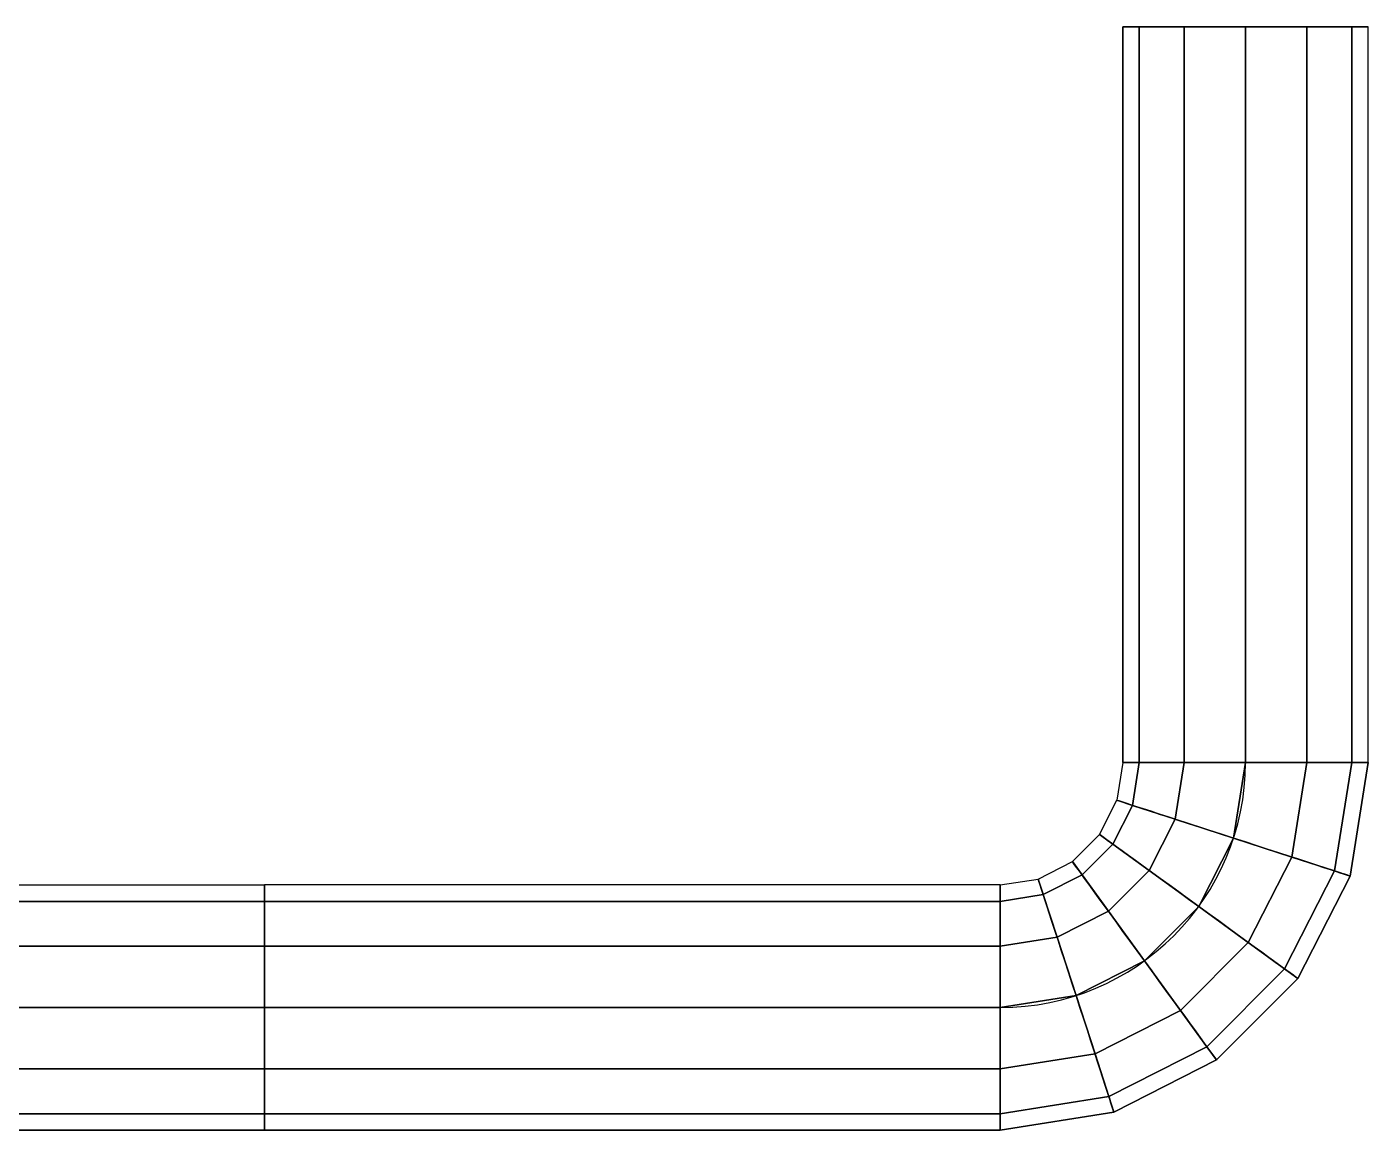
# Model space of a CAD drawing. Extents: x 86597 to 90972, y 12873 to 16823.
# Drawn here: x 90698.2 to 90971.6, y 12873.2 to 13098.2 of the extents above; entities that cross this region are included whole.
import ezdxf

# ---------------------------------------------------------------- set-up
doc = ezdxf.new("R2010")
doc.units = 0
doc.header["$LTSCALE"] = 50
doc.header["$MEASUREMENT"] = 0
doc.layers.add('PIPE', color=32, linetype='CONTINUOUS')

msp = doc.modelspace()

# ---------------------------------------------------------------- linework, layer by layer
at = {"layer": 'PIPE', "color": 252}
for p, q in [((90946.62, 13098.16, 8750), (90946.62, 12948.16, 8750)), ((90946.62, 13098.16, 8900), (90946.62, 12948.16, 8900)), ((90946.62, 13098.16, 9350), (90946.62, 12948.16, 9350)), ((90946.62, 13098.16, 9200), (90946.62, 12948.16, 9200)), ((90946.62, 13098.16, 9050), (90946.62, 12948.16, 9050)), ((90946.62, 13098.16, 9500), (90946.62, 12948.16, 9500)), ((90896.62, 12898.16, 8750), (90746.62, 12898.16, 8750)), ((90896.62, 12898.16, 8900), (90746.62, 12898.16, 8900)), ((90896.62, 12898.16, 9350), (90746.62, 12898.16, 9350)), ((90896.62, 12898.16, 9200), (90746.62, 12898.16, 9200)), ((90896.62, 12898.16, 9050), (90746.62, 12898.16, 9050)), ((90896.62, 12898.16, 9500), (90746.62, 12898.16, 9500))]:
    msp.add_line(p, q, dxfattribs=at)
at = {"layer": 'PIPE', "extrusion": (0, -1, 0)}
for centre in [(90946.62, 8900, -13098.16), (90946.62, 9350, -13098.16), (90946.62, 9200, -13098.16), (90946.62, 9050, -13098.16), (90946.62, 9500, -13098.16)]:
    msp.add_circle(centre, 25, dxfattribs=at)
at = {"layer": 'PIPE', "extrusion": (0, 1, 0)}
for centre in [(-90946.62, 8750, 12948.16), (-90946.62, 8750, 12948.16), (-90946.62, 8900, 12948.16), (-90946.62, 8900, 12948.16), (-90946.62, 9350, 12948.16), (-90946.62, 9350, 12948.16), (-90946.62, 9200, 12948.16), (-90946.62, 9200, 12948.16), (-90946.62, 9050, 12948.16), (-90946.62, 9050, 12948.16), (-90946.62, 9500, 12948.16), (-90946.62, 9500, 12948.16)]:
    msp.add_circle(centre, 25, dxfattribs=at)
at = {"layer": 'PIPE', "extrusion": (0.309017, 0.951057, 0)}
for centre in [(-82496.62, 8750, 40403.03), (-82496.62, 8900, 40403.03), (-82496.62, 9350, 40403.03), (-82496.62, 9200, 40403.03), (-82496.62, 9050, 40403.03), (-82496.62, 9500, 40403.03)]:
    msp.add_circle(centre, 25, dxfattribs=at)
at = {"layer": 'PIPE', "extrusion": (0.587785, 0.809017, 0)}
for centre in [(-65976.18, 8750, 63902.98), (-65976.18, 8900, 63902.98), (-65976.18, 9350, 63902.98), (-65976.18, 9200, 63902.98), (-65976.18, 9050, 63902.98), (-65976.18, 9500, 63902.98)]:
    msp.add_circle(centre, 25, dxfattribs=at)
at = {"layer": 'PIPE', "extrusion": (0.809017, 0.587785, 0)}
for centre in [(-43002.41, 8750, 81147.65), (-43002.41, 8900, 81147.65), (-43002.41, 9350, 81147.65), (-43002.41, 9200, 81147.65), (-43002.41, 9050, 81147.65), (-43002.41, 9500, 81147.65)]:
    msp.add_circle(centre, 25, dxfattribs=at)
at = {"layer": 'PIPE', "extrusion": (1, 0, 0)}
for centre in [(12898.16, 8900, 90746.62), (12898.16, 9350, 90746.62), (12898.16, 9200, 90746.62), (12898.16, 9050, 90746.62), (12898.16, 9500, 90746.62), (12898.16, 8750, 90896.62), (12898.16, 8900, 90896.62), (12898.16, 9350, 90896.62), (12898.16, 9200, 90896.62), (12898.16, 9050, 90896.62), (12898.16, 9500, 90896.62)]:
    msp.add_circle(centre, 25, dxfattribs=at)
at = {"layer": 'PIPE', "extrusion": (0.951057, 0.309017, 0)}
for centre in [(-15824.17, 8750, 90449.03), (-15824.17, 8900, 90449.03), (-15824.17, 9350, 90449.03), (-15824.17, 9200, 90449.03), (-15824.17, 9050, 90449.03), (-15824.17, 9500, 90449.03)]:
    msp.add_circle(centre, 25, dxfattribs=at)
at = {"layer": 'PIPE', "color": 252}
for centre in [(90896.62, 12948.16, 8750), (90896.62, 12948.16, 8900), (90896.62, 12948.16, 9350), (90896.62, 12948.16, 9200), (90896.62, 12948.16, 9050), (90896.62, 12948.16, 9500)]:
    msp.add_arc(centre, 50, 270, 0, dxfattribs=at)

# ---------------------------------------------------------------- meshes
mesh = msp.add_polymesh((2, 12), dxfattribs=dict(at, n_close=True))
for k, corner in enumerate([(90971.62, 13098.16, 8750), (90968.27, 13098.16, 8762.5), (90959.12, 13098.16, 8771.65), (90946.62, 13098.16, 8775), (90934.12, 13098.16, 8771.65), (90924.97, 13098.16, 8762.5), (90921.62, 13098.16, 8750), (90924.97, 13098.16, 8737.5), (90934.12, 13098.16, 8728.35), (90946.62, 13098.16, 8725), (90959.12, 13098.16, 8728.35), (90968.27, 13098.16, 8737.5), (90971.62, 12948.16, 8750), (90968.27, 12948.16, 8762.5), (90959.12, 12948.16, 8771.65), (90946.62, 12948.16, 8775), (90934.12, 12948.16, 8771.65), (90924.97, 12948.16, 8762.5), (90921.62, 12948.16, 8750), (90924.97, 12948.16, 8737.5), (90934.12, 12948.16, 8728.35), (90946.62, 12948.16, 8725), (90959.12, 12948.16, 8728.35), (90968.27, 12948.16, 8737.5)]):
    mesh.set_mesh_vertex(divmod(k, 12), corner)
mesh = msp.add_polymesh((2, 12), dxfattribs=dict(at, n_close=True))
for k, corner in enumerate([(90971.62, 13098.16, 8900), (90968.27, 13098.16, 8912.5), (90959.12, 13098.16, 8921.65), (90946.62, 13098.16, 8925), (90934.12, 13098.16, 8921.65), (90924.97, 13098.16, 8912.5), (90921.62, 13098.16, 8900), (90924.97, 13098.16, 8887.5), (90934.12, 13098.16, 8878.35), (90946.62, 13098.16, 8875), (90959.12, 13098.16, 8878.35), (90968.27, 13098.16, 8887.5), (90971.62, 12948.16, 8900), (90968.27, 12948.16, 8912.5), (90959.12, 12948.16, 8921.65), (90946.62, 12948.16, 8925), (90934.12, 12948.16, 8921.65), (90924.97, 12948.16, 8912.5), (90921.62, 12948.16, 8900), (90924.97, 12948.16, 8887.5), (90934.12, 12948.16, 8878.35), (90946.62, 12948.16, 8875), (90959.12, 12948.16, 8878.35), (90968.27, 12948.16, 8887.5)]):
    mesh.set_mesh_vertex(divmod(k, 12), corner)
mesh = msp.add_polymesh((2, 12), dxfattribs=dict(at, n_close=True))
for k, corner in enumerate([(90971.62, 13098.16, 9350), (90968.27, 13098.16, 9362.5), (90959.12, 13098.16, 9371.65), (90946.62, 13098.16, 9375), (90934.12, 13098.16, 9371.65), (90924.97, 13098.16, 9362.5), (90921.62, 13098.16, 9350), (90924.97, 13098.16, 9337.5), (90934.12, 13098.16, 9328.35), (90946.62, 13098.16, 9325), (90959.12, 13098.16, 9328.35), (90968.27, 13098.16, 9337.5), (90971.62, 12948.16, 9350), (90968.27, 12948.16, 9362.5), (90959.12, 12948.16, 9371.65), (90946.62, 12948.16, 9375), (90934.12, 12948.16, 9371.65), (90924.97, 12948.16, 9362.5), (90921.62, 12948.16, 9350), (90924.97, 12948.16, 9337.5), (90934.12, 12948.16, 9328.35), (90946.62, 12948.16, 9325), (90959.12, 12948.16, 9328.35), (90968.27, 12948.16, 9337.5)]):
    mesh.set_mesh_vertex(divmod(k, 12), corner)
mesh = msp.add_polymesh((2, 12), dxfattribs=dict(at, n_close=True))
for k, corner in enumerate([(90971.62, 13098.16, 9200), (90968.27, 13098.16, 9212.5), (90959.12, 13098.16, 9221.65), (90946.62, 13098.16, 9225), (90934.12, 13098.16, 9221.65), (90924.97, 13098.16, 9212.5), (90921.62, 13098.16, 9200), (90924.97, 13098.16, 9187.5), (90934.12, 13098.16, 9178.35), (90946.62, 13098.16, 9175), (90959.12, 13098.16, 9178.35), (90968.27, 13098.16, 9187.5), (90971.62, 12948.16, 9200), (90968.27, 12948.16, 9212.5), (90959.12, 12948.16, 9221.65), (90946.62, 12948.16, 9225), (90934.12, 12948.16, 9221.65), (90924.97, 12948.16, 9212.5), (90921.62, 12948.16, 9200), (90924.97, 12948.16, 9187.5), (90934.12, 12948.16, 9178.35), (90946.62, 12948.16, 9175), (90959.12, 12948.16, 9178.35), (90968.27, 12948.16, 9187.5)]):
    mesh.set_mesh_vertex(divmod(k, 12), corner)
mesh = msp.add_polymesh((2, 12), dxfattribs=dict(at, n_close=True))
for k, corner in enumerate([(90971.62, 13098.16, 9050), (90968.27, 13098.16, 9062.5), (90959.12, 13098.16, 9071.65), (90946.62, 13098.16, 9075), (90934.12, 13098.16, 9071.65), (90924.97, 13098.16, 9062.5), (90921.62, 13098.16, 9050), (90924.97, 13098.16, 9037.5), (90934.12, 13098.16, 9028.35), (90946.62, 13098.16, 9025), (90959.12, 13098.16, 9028.35), (90968.27, 13098.16, 9037.5), (90971.62, 12948.16, 9050), (90968.27, 12948.16, 9062.5), (90959.12, 12948.16, 9071.65), (90946.62, 12948.16, 9075), (90934.12, 12948.16, 9071.65), (90924.97, 12948.16, 9062.5), (90921.62, 12948.16, 9050), (90924.97, 12948.16, 9037.5), (90934.12, 12948.16, 9028.35), (90946.62, 12948.16, 9025), (90959.12, 12948.16, 9028.35), (90968.27, 12948.16, 9037.5)]):
    mesh.set_mesh_vertex(divmod(k, 12), corner)
mesh = msp.add_polymesh((2, 12), dxfattribs=dict(at, n_close=True))
for k, corner in enumerate([(90971.62, 13098.16, 9500), (90968.27, 13098.16, 9512.5), (90959.12, 13098.16, 9521.65), (90946.62, 13098.16, 9525), (90934.12, 13098.16, 9521.65), (90924.97, 13098.16, 9512.5), (90921.62, 13098.16, 9500), (90924.97, 13098.16, 9487.5), (90934.12, 13098.16, 9478.35), (90946.62, 13098.16, 9475), (90959.12, 13098.16, 9478.35), (90968.27, 13098.16, 9487.5), (90971.62, 12948.16, 9500), (90968.27, 12948.16, 9512.5), (90959.12, 12948.16, 9521.65), (90946.62, 12948.16, 9525), (90934.12, 12948.16, 9521.65), (90924.97, 12948.16, 9512.5), (90921.62, 12948.16, 9500), (90924.97, 12948.16, 9487.5), (90934.12, 12948.16, 9478.35), (90946.62, 12948.16, 9475), (90959.12, 12948.16, 9478.35), (90968.27, 12948.16, 9487.5)]):
    mesh.set_mesh_vertex(divmod(k, 12), corner)
mesh = msp.add_polymesh((2, 12), dxfattribs=dict(at, n_close=True))
for k, corner in enumerate([(90920.4, 12940.44, 8750), (90923.59, 12939.4, 8762.5), (90932.29, 12936.57, 8771.65), (90944.18, 12932.71, 8775), (90956.06, 12928.85, 8771.65), (90964.77, 12926.02, 8762.5), (90967.95, 12924.98, 8750), (90964.77, 12926.02, 8737.5), (90956.06, 12928.85, 8728.35), (90944.18, 12932.71, 8725), (90932.29, 12936.57, 8728.35), (90923.59, 12939.4, 8737.5), (90921.62, 12948.16, 8750), (90924.97, 12948.16, 8762.5), (90934.12, 12948.16, 8771.65), (90946.62, 12948.16, 8775), (90959.12, 12948.16, 8771.65), (90968.27, 12948.16, 8762.5), (90971.62, 12948.16, 8750), (90968.27, 12948.16, 8737.5), (90959.12, 12948.16, 8728.35), (90946.62, 12948.16, 8725), (90934.12, 12948.16, 8728.35), (90924.97, 12948.16, 8737.5)]):
    mesh.set_mesh_vertex(divmod(k, 12), corner)
mesh = msp.add_polymesh((2, 12), dxfattribs=dict(at, n_close=True))
for k, corner in enumerate([(90920.4, 12940.44, 8900), (90923.59, 12939.4, 8912.5), (90932.29, 12936.57, 8921.65), (90944.18, 12932.71, 8925), (90956.06, 12928.85, 8921.65), (90964.77, 12926.02, 8912.5), (90967.95, 12924.98, 8900), (90964.77, 12926.02, 8887.5), (90956.06, 12928.85, 8878.35), (90944.18, 12932.71, 8875), (90932.29, 12936.57, 8878.35), (90923.59, 12939.4, 8887.5), (90921.62, 12948.16, 8900), (90924.97, 12948.16, 8912.5), (90934.12, 12948.16, 8921.65), (90946.62, 12948.16, 8925), (90959.12, 12948.16, 8921.65), (90968.27, 12948.16, 8912.5), (90971.62, 12948.16, 8900), (90968.27, 12948.16, 8887.5), (90959.12, 12948.16, 8878.35), (90946.62, 12948.16, 8875), (90934.12, 12948.16, 8878.35), (90924.97, 12948.16, 8887.5)]):
    mesh.set_mesh_vertex(divmod(k, 12), corner)
mesh = msp.add_polymesh((2, 12), dxfattribs=dict(at, n_close=True))
for k, corner in enumerate([(90920.4, 12940.44, 9350), (90923.59, 12939.4, 9362.5), (90932.29, 12936.57, 9371.65), (90944.18, 12932.71, 9375), (90956.06, 12928.85, 9371.65), (90964.77, 12926.02, 9362.5), (90967.95, 12924.98, 9350), (90964.77, 12926.02, 9337.5), (90956.06, 12928.85, 9328.35), (90944.18, 12932.71, 9325), (90932.29, 12936.57, 9328.35), (90923.59, 12939.4, 9337.5), (90921.62, 12948.16, 9350), (90924.97, 12948.16, 9362.5), (90934.12, 12948.16, 9371.65), (90946.62, 12948.16, 9375), (90959.12, 12948.16, 9371.65), (90968.27, 12948.16, 9362.5), (90971.62, 12948.16, 9350), (90968.27, 12948.16, 9337.5), (90959.12, 12948.16, 9328.35), (90946.62, 12948.16, 9325), (90934.12, 12948.16, 9328.35), (90924.97, 12948.16, 9337.5)]):
    mesh.set_mesh_vertex(divmod(k, 12), corner)
mesh = msp.add_polymesh((2, 12), dxfattribs=dict(at, n_close=True))
for k, corner in enumerate([(90920.4, 12940.44, 9200), (90923.59, 12939.4, 9212.5), (90932.29, 12936.57, 9221.65), (90944.18, 12932.71, 9225), (90956.06, 12928.85, 9221.65), (90964.77, 12926.02, 9212.5), (90967.95, 12924.98, 9200), (90964.77, 12926.02, 9187.5), (90956.06, 12928.85, 9178.35), (90944.18, 12932.71, 9175), (90932.29, 12936.57, 9178.35), (90923.59, 12939.4, 9187.5), (90921.62, 12948.16, 9200), (90924.97, 12948.16, 9212.5), (90934.12, 12948.16, 9221.65), (90946.62, 12948.16, 9225), (90959.12, 12948.16, 9221.65), (90968.27, 12948.16, 9212.5), (90971.62, 12948.16, 9200), (90968.27, 12948.16, 9187.5), (90959.12, 12948.16, 9178.35), (90946.62, 12948.16, 9175), (90934.12, 12948.16, 9178.35), (90924.97, 12948.16, 9187.5)]):
    mesh.set_mesh_vertex(divmod(k, 12), corner)
mesh = msp.add_polymesh((2, 12), dxfattribs=dict(at, n_close=True))
for k, corner in enumerate([(90920.4, 12940.44, 9050), (90923.59, 12939.4, 9062.5), (90932.29, 12936.57, 9071.65), (90944.18, 12932.71, 9075), (90956.06, 12928.85, 9071.65), (90964.77, 12926.02, 9062.5), (90967.95, 12924.98, 9050), (90964.77, 12926.02, 9037.5), (90956.06, 12928.85, 9028.35), (90944.18, 12932.71, 9025), (90932.29, 12936.57, 9028.35), (90923.59, 12939.4, 9037.5), (90921.62, 12948.16, 9050), (90924.97, 12948.16, 9062.5), (90934.12, 12948.16, 9071.65), (90946.62, 12948.16, 9075), (90959.12, 12948.16, 9071.65), (90968.27, 12948.16, 9062.5), (90971.62, 12948.16, 9050), (90968.27, 12948.16, 9037.5), (90959.12, 12948.16, 9028.35), (90946.62, 12948.16, 9025), (90934.12, 12948.16, 9028.35), (90924.97, 12948.16, 9037.5)]):
    mesh.set_mesh_vertex(divmod(k, 12), corner)
mesh = msp.add_polymesh((2, 12), dxfattribs=dict(at, n_close=True))
for k, corner in enumerate([(90920.4, 12940.44, 9500), (90923.59, 12939.4, 9512.5), (90932.29, 12936.57, 9521.65), (90944.18, 12932.71, 9525), (90956.06, 12928.85, 9521.65), (90964.77, 12926.02, 9512.5), (90967.95, 12924.98, 9500), (90964.77, 12926.02, 9487.5), (90956.06, 12928.85, 9478.35), (90944.18, 12932.71, 9475), (90932.29, 12936.57, 9478.35), (90923.59, 12939.4, 9487.5), (90921.62, 12948.16, 9500), (90924.97, 12948.16, 9512.5), (90934.12, 12948.16, 9521.65), (90946.62, 12948.16, 9525), (90959.12, 12948.16, 9521.65), (90968.27, 12948.16, 9512.5), (90971.62, 12948.16, 9500), (90968.27, 12948.16, 9487.5), (90959.12, 12948.16, 9478.35), (90946.62, 12948.16, 9475), (90934.12, 12948.16, 9478.35), (90924.97, 12948.16, 9487.5)]):
    mesh.set_mesh_vertex(divmod(k, 12), corner)
mesh = msp.add_polymesh((2, 12), dxfattribs=dict(at, n_close=True))
for k, corner in enumerate([(90920.4, 12940.44, 8750), (90923.59, 12939.4, 8762.5), (90932.29, 12936.57, 8771.65), (90944.18, 12932.71, 8775), (90956.06, 12928.85, 8771.65), (90964.77, 12926.02, 8762.5), (90967.95, 12924.98, 8750), (90964.77, 12926.02, 8737.5), (90956.06, 12928.85, 8728.35), (90944.18, 12932.71, 8725), (90932.29, 12936.57, 8728.35), (90923.59, 12939.4, 8737.5), (90916.85, 12933.47, 8750), (90919.56, 12931.5, 8762.5), (90926.96, 12926.12, 8771.65), (90937.07, 12918.77, 8775), (90947.19, 12911.42, 8771.65), (90954.59, 12906.05, 8762.5), (90957.3, 12904.08, 8750), (90954.59, 12906.05, 8737.5), (90947.19, 12911.42, 8728.35), (90937.07, 12918.77, 8725), (90926.96, 12926.12, 8728.35), (90919.56, 12931.5, 8737.5)]):
    mesh.set_mesh_vertex(divmod(k, 12), corner)
mesh = msp.add_polymesh((2, 12), dxfattribs=dict(at, n_close=True))
for k, corner in enumerate([(90920.4, 12940.44, 8900), (90923.59, 12939.4, 8912.5), (90932.29, 12936.57, 8921.65), (90944.18, 12932.71, 8925), (90956.06, 12928.85, 8921.65), (90964.77, 12926.02, 8912.5), (90967.95, 12924.98, 8900), (90964.77, 12926.02, 8887.5), (90956.06, 12928.85, 8878.35), (90944.18, 12932.71, 8875), (90932.29, 12936.57, 8878.35), (90923.59, 12939.4, 8887.5), (90916.85, 12933.47, 8900), (90919.56, 12931.5, 8912.5), (90926.96, 12926.12, 8921.65), (90937.07, 12918.77, 8925), (90947.19, 12911.42, 8921.65), (90954.59, 12906.05, 8912.5), (90957.3, 12904.08, 8900), (90954.59, 12906.05, 8887.5), (90947.19, 12911.42, 8878.35), (90937.07, 12918.77, 8875), (90926.96, 12926.12, 8878.35), (90919.56, 12931.5, 8887.5)]):
    mesh.set_mesh_vertex(divmod(k, 12), corner)
mesh = msp.add_polymesh((2, 12), dxfattribs=dict(at, n_close=True))
for k, corner in enumerate([(90920.4, 12940.44, 9350), (90923.59, 12939.4, 9362.5), (90932.29, 12936.57, 9371.65), (90944.18, 12932.71, 9375), (90956.06, 12928.85, 9371.65), (90964.77, 12926.02, 9362.5), (90967.95, 12924.98, 9350), (90964.77, 12926.02, 9337.5), (90956.06, 12928.85, 9328.35), (90944.18, 12932.71, 9325), (90932.29, 12936.57, 9328.35), (90923.59, 12939.4, 9337.5), (90916.85, 12933.47, 9350), (90919.56, 12931.5, 9362.5), (90926.96, 12926.12, 9371.65), (90937.07, 12918.77, 9375), (90947.19, 12911.42, 9371.65), (90954.59, 12906.05, 9362.5), (90957.3, 12904.08, 9350), (90954.59, 12906.05, 9337.5), (90947.19, 12911.42, 9328.35), (90937.07, 12918.77, 9325), (90926.96, 12926.12, 9328.35), (90919.56, 12931.5, 9337.5)]):
    mesh.set_mesh_vertex(divmod(k, 12), corner)
mesh = msp.add_polymesh((2, 12), dxfattribs=dict(at, n_close=True))
for k, corner in enumerate([(90920.4, 12940.44, 9200), (90923.59, 12939.4, 9212.5), (90932.29, 12936.57, 9221.65), (90944.18, 12932.71, 9225), (90956.06, 12928.85, 9221.65), (90964.77, 12926.02, 9212.5), (90967.95, 12924.98, 9200), (90964.77, 12926.02, 9187.5), (90956.06, 12928.85, 9178.35), (90944.18, 12932.71, 9175), (90932.29, 12936.57, 9178.35), (90923.59, 12939.4, 9187.5), (90916.85, 12933.47, 9200), (90919.56, 12931.5, 9212.5), (90926.96, 12926.12, 9221.65), (90937.07, 12918.77, 9225), (90947.19, 12911.42, 9221.65), (90954.59, 12906.05, 9212.5), (90957.3, 12904.08, 9200), (90954.59, 12906.05, 9187.5), (90947.19, 12911.42, 9178.35), (90937.07, 12918.77, 9175), (90926.96, 12926.12, 9178.35), (90919.56, 12931.5, 9187.5)]):
    mesh.set_mesh_vertex(divmod(k, 12), corner)
mesh = msp.add_polymesh((2, 12), dxfattribs=dict(at, n_close=True))
for k, corner in enumerate([(90920.4, 12940.44, 9050), (90923.59, 12939.4, 9062.5), (90932.29, 12936.57, 9071.65), (90944.18, 12932.71, 9075), (90956.06, 12928.85, 9071.65), (90964.77, 12926.02, 9062.5), (90967.95, 12924.98, 9050), (90964.77, 12926.02, 9037.5), (90956.06, 12928.85, 9028.35), (90944.18, 12932.71, 9025), (90932.29, 12936.57, 9028.35), (90923.59, 12939.4, 9037.5), (90916.85, 12933.47, 9050), (90919.56, 12931.5, 9062.5), (90926.96, 12926.12, 9071.65), (90937.07, 12918.77, 9075), (90947.19, 12911.42, 9071.65), (90954.59, 12906.05, 9062.5), (90957.3, 12904.08, 9050), (90954.59, 12906.05, 9037.5), (90947.19, 12911.42, 9028.35), (90937.07, 12918.77, 9025), (90926.96, 12926.12, 9028.35), (90919.56, 12931.5, 9037.5)]):
    mesh.set_mesh_vertex(divmod(k, 12), corner)
mesh = msp.add_polymesh((2, 12), dxfattribs=dict(at, n_close=True))
for k, corner in enumerate([(90920.4, 12940.44, 9500), (90923.59, 12939.4, 9512.5), (90932.29, 12936.57, 9521.65), (90944.18, 12932.71, 9525), (90956.06, 12928.85, 9521.65), (90964.77, 12926.02, 9512.5), (90967.95, 12924.98, 9500), (90964.77, 12926.02, 9487.5), (90956.06, 12928.85, 9478.35), (90944.18, 12932.71, 9475), (90932.29, 12936.57, 9478.35), (90923.59, 12939.4, 9487.5), (90916.85, 12933.47, 9500), (90919.56, 12931.5, 9512.5), (90926.96, 12926.12, 9521.65), (90937.07, 12918.77, 9525), (90947.19, 12911.42, 9521.65), (90954.59, 12906.05, 9512.5), (90957.3, 12904.08, 9500), (90954.59, 12906.05, 9487.5), (90947.19, 12911.42, 9478.35), (90937.07, 12918.77, 9475), (90926.96, 12926.12, 9478.35), (90919.56, 12931.5, 9487.5)]):
    mesh.set_mesh_vertex(divmod(k, 12), corner)
mesh = msp.add_polymesh((2, 12), dxfattribs=dict(at, n_close=True))
for k, corner in enumerate([(90916.85, 12933.47, 8750), (90919.56, 12931.5, 8762.5), (90926.96, 12926.12, 8771.65), (90937.07, 12918.77, 8775), (90947.19, 12911.42, 8771.65), (90954.59, 12906.05, 8762.5), (90957.3, 12904.08, 8750), (90954.59, 12906.05, 8737.5), (90947.19, 12911.42, 8728.35), (90937.07, 12918.77, 8725), (90926.96, 12926.12, 8728.35), (90919.56, 12931.5, 8737.5), (90911.32, 12927.94, 8750), (90913.29, 12925.23, 8762.5), (90918.67, 12917.82, 8771.65), (90926.01, 12907.71, 8775), (90933.36, 12897.6, 8771.65), (90938.74, 12890.19, 8762.5), (90940.71, 12887.48, 8750), (90938.74, 12890.19, 8737.5), (90933.36, 12897.6, 8728.35), (90926.01, 12907.71, 8725), (90918.67, 12917.82, 8728.35), (90913.29, 12925.23, 8737.5)]):
    mesh.set_mesh_vertex(divmod(k, 12), corner)
mesh = msp.add_polymesh((2, 12), dxfattribs=dict(at, n_close=True))
for k, corner in enumerate([(90916.85, 12933.47, 8900), (90919.56, 12931.5, 8912.5), (90926.96, 12926.12, 8921.65), (90937.07, 12918.77, 8925), (90947.19, 12911.42, 8921.65), (90954.59, 12906.05, 8912.5), (90957.3, 12904.08, 8900), (90954.59, 12906.05, 8887.5), (90947.19, 12911.42, 8878.35), (90937.07, 12918.77, 8875), (90926.96, 12926.12, 8878.35), (90919.56, 12931.5, 8887.5), (90911.32, 12927.94, 8900), (90913.29, 12925.23, 8912.5), (90918.67, 12917.82, 8921.65), (90926.01, 12907.71, 8925), (90933.36, 12897.6, 8921.65), (90938.74, 12890.19, 8912.5), (90940.71, 12887.48, 8900), (90938.74, 12890.19, 8887.5), (90933.36, 12897.6, 8878.35), (90926.01, 12907.71, 8875), (90918.67, 12917.82, 8878.35), (90913.29, 12925.23, 8887.5)]):
    mesh.set_mesh_vertex(divmod(k, 12), corner)
mesh = msp.add_polymesh((2, 12), dxfattribs=dict(at, n_close=True))
for k, corner in enumerate([(90916.85, 12933.47, 9350), (90919.56, 12931.5, 9362.5), (90926.96, 12926.12, 9371.65), (90937.07, 12918.77, 9375), (90947.19, 12911.42, 9371.65), (90954.59, 12906.05, 9362.5), (90957.3, 12904.08, 9350), (90954.59, 12906.05, 9337.5), (90947.19, 12911.42, 9328.35), (90937.07, 12918.77, 9325), (90926.96, 12926.12, 9328.35), (90919.56, 12931.5, 9337.5), (90911.32, 12927.94, 9350), (90913.29, 12925.23, 9362.5), (90918.67, 12917.82, 9371.65), (90926.01, 12907.71, 9375), (90933.36, 12897.6, 9371.65), (90938.74, 12890.19, 9362.5), (90940.71, 12887.48, 9350), (90938.74, 12890.19, 9337.5), (90933.36, 12897.6, 9328.35), (90926.01, 12907.71, 9325), (90918.67, 12917.82, 9328.35), (90913.29, 12925.23, 9337.5)]):
    mesh.set_mesh_vertex(divmod(k, 12), corner)
mesh = msp.add_polymesh((2, 12), dxfattribs=dict(at, n_close=True))
for k, corner in enumerate([(90916.85, 12933.47, 9200), (90919.56, 12931.5, 9212.5), (90926.96, 12926.12, 9221.65), (90937.07, 12918.77, 9225), (90947.19, 12911.42, 9221.65), (90954.59, 12906.05, 9212.5), (90957.3, 12904.08, 9200), (90954.59, 12906.05, 9187.5), (90947.19, 12911.42, 9178.35), (90937.07, 12918.77, 9175), (90926.96, 12926.12, 9178.35), (90919.56, 12931.5, 9187.5), (90911.32, 12927.94, 9200), (90913.29, 12925.23, 9212.5), (90918.67, 12917.82, 9221.65), (90926.01, 12907.71, 9225), (90933.36, 12897.6, 9221.65), (90938.74, 12890.19, 9212.5), (90940.71, 12887.48, 9200), (90938.74, 12890.19, 9187.5), (90933.36, 12897.6, 9178.35), (90926.01, 12907.71, 9175), (90918.67, 12917.82, 9178.35), (90913.29, 12925.23, 9187.5)]):
    mesh.set_mesh_vertex(divmod(k, 12), corner)
mesh = msp.add_polymesh((2, 12), dxfattribs=dict(at, n_close=True))
for k, corner in enumerate([(90916.85, 12933.47, 9050), (90919.56, 12931.5, 9062.5), (90926.96, 12926.12, 9071.65), (90937.07, 12918.77, 9075), (90947.19, 12911.42, 9071.65), (90954.59, 12906.05, 9062.5), (90957.3, 12904.08, 9050), (90954.59, 12906.05, 9037.5), (90947.19, 12911.42, 9028.35), (90937.07, 12918.77, 9025), (90926.96, 12926.12, 9028.35), (90919.56, 12931.5, 9037.5), (90911.32, 12927.94, 9050), (90913.29, 12925.23, 9062.5), (90918.67, 12917.82, 9071.65), (90926.01, 12907.71, 9075), (90933.36, 12897.6, 9071.65), (90938.74, 12890.19, 9062.5), (90940.71, 12887.48, 9050), (90938.74, 12890.19, 9037.5), (90933.36, 12897.6, 9028.35), (90926.01, 12907.71, 9025), (90918.67, 12917.82, 9028.35), (90913.29, 12925.23, 9037.5)]):
    mesh.set_mesh_vertex(divmod(k, 12), corner)
mesh = msp.add_polymesh((2, 12), dxfattribs=dict(at, n_close=True))
for k, corner in enumerate([(90916.85, 12933.47, 9500), (90919.56, 12931.5, 9512.5), (90926.96, 12926.12, 9521.65), (90937.07, 12918.77, 9525), (90947.19, 12911.42, 9521.65), (90954.59, 12906.05, 9512.5), (90957.3, 12904.08, 9500), (90954.59, 12906.05, 9487.5), (90947.19, 12911.42, 9478.35), (90937.07, 12918.77, 9475), (90926.96, 12926.12, 9478.35), (90919.56, 12931.5, 9487.5), (90911.32, 12927.94, 9500), (90913.29, 12925.23, 9512.5), (90918.67, 12917.82, 9521.65), (90926.01, 12907.71, 9525), (90933.36, 12897.6, 9521.65), (90938.74, 12890.19, 9512.5), (90940.71, 12887.48, 9500), (90938.74, 12890.19, 9487.5), (90933.36, 12897.6, 9478.35), (90926.01, 12907.71, 9475), (90918.67, 12917.82, 9478.35), (90913.29, 12925.23, 9487.5)]):
    mesh.set_mesh_vertex(divmod(k, 12), corner)
mesh = msp.add_polymesh((2, 12), dxfattribs=dict(at, n_close=True))
for k, corner in enumerate([(90911.32, 12927.94, 8750), (90913.29, 12925.23, 8762.5), (90918.67, 12917.82, 8771.65), (90926.01, 12907.71, 8775), (90933.36, 12897.6, 8771.65), (90938.74, 12890.19, 8762.5), (90940.71, 12887.48, 8750), (90938.74, 12890.19, 8737.5), (90933.36, 12897.6, 8728.35), (90926.01, 12907.71, 8725), (90918.67, 12917.82, 8728.35), (90913.29, 12925.23, 8737.5), (90904.35, 12924.38, 8750), (90905.38, 12921.2, 8762.5), (90908.21, 12912.5, 8771.65), (90912.07, 12900.61, 8775), (90915.94, 12888.72, 8771.65), (90918.76, 12880.02, 8762.5), (90919.8, 12876.83, 8750), (90918.76, 12880.02, 8737.5), (90915.94, 12888.72, 8728.35), (90912.07, 12900.61, 8725), (90908.21, 12912.5, 8728.35), (90905.38, 12921.2, 8737.5)]):
    mesh.set_mesh_vertex(divmod(k, 12), corner)
mesh = msp.add_polymesh((2, 12), dxfattribs=dict(at, n_close=True))
for k, corner in enumerate([(90911.32, 12927.94, 8900), (90913.29, 12925.23, 8912.5), (90918.67, 12917.82, 8921.65), (90926.01, 12907.71, 8925), (90933.36, 12897.6, 8921.65), (90938.74, 12890.19, 8912.5), (90940.71, 12887.48, 8900), (90938.74, 12890.19, 8887.5), (90933.36, 12897.6, 8878.35), (90926.01, 12907.71, 8875), (90918.67, 12917.82, 8878.35), (90913.29, 12925.23, 8887.5), (90904.35, 12924.38, 8900), (90905.38, 12921.2, 8912.5), (90908.21, 12912.5, 8921.65), (90912.07, 12900.61, 8925), (90915.94, 12888.72, 8921.65), (90918.76, 12880.02, 8912.5), (90919.8, 12876.83, 8900), (90918.76, 12880.02, 8887.5), (90915.94, 12888.72, 8878.35), (90912.07, 12900.61, 8875), (90908.21, 12912.5, 8878.35), (90905.38, 12921.2, 8887.5)]):
    mesh.set_mesh_vertex(divmod(k, 12), corner)
mesh = msp.add_polymesh((2, 12), dxfattribs=dict(at, n_close=True))
for k, corner in enumerate([(90911.32, 12927.94, 9350), (90913.29, 12925.23, 9362.5), (90918.67, 12917.82, 9371.65), (90926.01, 12907.71, 9375), (90933.36, 12897.6, 9371.65), (90938.74, 12890.19, 9362.5), (90940.71, 12887.48, 9350), (90938.74, 12890.19, 9337.5), (90933.36, 12897.6, 9328.35), (90926.01, 12907.71, 9325), (90918.67, 12917.82, 9328.35), (90913.29, 12925.23, 9337.5), (90904.35, 12924.38, 9350), (90905.38, 12921.2, 9362.5), (90908.21, 12912.5, 9371.65), (90912.07, 12900.61, 9375), (90915.94, 12888.72, 9371.65), (90918.76, 12880.02, 9362.5), (90919.8, 12876.83, 9350), (90918.76, 12880.02, 9337.5), (90915.94, 12888.72, 9328.35), (90912.07, 12900.61, 9325), (90908.21, 12912.5, 9328.35), (90905.38, 12921.2, 9337.5)]):
    mesh.set_mesh_vertex(divmod(k, 12), corner)
mesh = msp.add_polymesh((2, 12), dxfattribs=dict(at, n_close=True))
for k, corner in enumerate([(90911.32, 12927.94, 9200), (90913.29, 12925.23, 9212.5), (90918.67, 12917.82, 9221.65), (90926.01, 12907.71, 9225), (90933.36, 12897.6, 9221.65), (90938.74, 12890.19, 9212.5), (90940.71, 12887.48, 9200), (90938.74, 12890.19, 9187.5), (90933.36, 12897.6, 9178.35), (90926.01, 12907.71, 9175), (90918.67, 12917.82, 9178.35), (90913.29, 12925.23, 9187.5), (90904.35, 12924.38, 9200), (90905.38, 12921.2, 9212.5), (90908.21, 12912.5, 9221.65), (90912.07, 12900.61, 9225), (90915.94, 12888.72, 9221.65), (90918.76, 12880.02, 9212.5), (90919.8, 12876.83, 9200), (90918.76, 12880.02, 9187.5), (90915.94, 12888.72, 9178.35), (90912.07, 12900.61, 9175), (90908.21, 12912.5, 9178.35), (90905.38, 12921.2, 9187.5)]):
    mesh.set_mesh_vertex(divmod(k, 12), corner)
mesh = msp.add_polymesh((2, 12), dxfattribs=dict(at, n_close=True))
for k, corner in enumerate([(90911.32, 12927.94, 9050), (90913.29, 12925.23, 9062.5), (90918.67, 12917.82, 9071.65), (90926.01, 12907.71, 9075), (90933.36, 12897.6, 9071.65), (90938.74, 12890.19, 9062.5), (90940.71, 12887.48, 9050), (90938.74, 12890.19, 9037.5), (90933.36, 12897.6, 9028.35), (90926.01, 12907.71, 9025), (90918.67, 12917.82, 9028.35), (90913.29, 12925.23, 9037.5), (90904.35, 12924.38, 9050), (90905.38, 12921.2, 9062.5), (90908.21, 12912.5, 9071.65), (90912.07, 12900.61, 9075), (90915.94, 12888.72, 9071.65), (90918.76, 12880.02, 9062.5), (90919.8, 12876.83, 9050), (90918.76, 12880.02, 9037.5), (90915.94, 12888.72, 9028.35), (90912.07, 12900.61, 9025), (90908.21, 12912.5, 9028.35), (90905.38, 12921.2, 9037.5)]):
    mesh.set_mesh_vertex(divmod(k, 12), corner)
mesh = msp.add_polymesh((2, 12), dxfattribs=dict(at, n_close=True))
for k, corner in enumerate([(90911.32, 12927.94, 9500), (90913.29, 12925.23, 9512.5), (90918.67, 12917.82, 9521.65), (90926.01, 12907.71, 9525), (90933.36, 12897.6, 9521.65), (90938.74, 12890.19, 9512.5), (90940.71, 12887.48, 9500), (90938.74, 12890.19, 9487.5), (90933.36, 12897.6, 9478.35), (90926.01, 12907.71, 9475), (90918.67, 12917.82, 9478.35), (90913.29, 12925.23, 9487.5), (90904.35, 12924.38, 9500), (90905.38, 12921.2, 9512.5), (90908.21, 12912.5, 9521.65), (90912.07, 12900.61, 9525), (90915.94, 12888.72, 9521.65), (90918.76, 12880.02, 9512.5), (90919.8, 12876.83, 9500), (90918.76, 12880.02, 9487.5), (90915.94, 12888.72, 9478.35), (90912.07, 12900.61, 9475), (90908.21, 12912.5, 9478.35), (90905.38, 12921.2, 9487.5)]):
    mesh.set_mesh_vertex(divmod(k, 12), corner)
mesh = msp.add_polymesh((2, 12), dxfattribs=dict(at, n_close=True))
for k, corner in enumerate([(90746.62, 12923.16, 9500), (90746.62, 12919.81, 9512.5), (90746.62, 12910.66, 9521.65), (90746.62, 12898.16, 9525), (90746.62, 12885.66, 9521.65), (90746.62, 12876.51, 9512.5), (90746.62, 12873.16, 9500), (90746.62, 12876.51, 9487.5), (90746.62, 12885.66, 9478.35), (90746.62, 12898.16, 9475), (90746.62, 12910.66, 9478.35), (90746.62, 12919.81, 9487.5), (86596.62, 12923.16, 9500), (86596.62, 12919.81, 9512.5), (86596.62, 12910.66, 9521.65), (86596.62, 12898.16, 9525), (86596.62, 12885.66, 9521.65), (88896.62, 12876.51, 9512.5), (88896.62, 12873.16, 9500), (88896.62, 12876.51, 9487.5), (86596.62, 12885.66, 9478.35), (86596.62, 12898.16, 9475), (86596.62, 12910.66, 9478.35), (86596.62, 12919.81, 9487.5)]):
    mesh.set_mesh_vertex(divmod(k, 12), corner)
mesh = msp.add_polymesh((2, 12), dxfattribs=dict(at, n_close=True))
for k, corner in enumerate([(90746.62, 12923.16, 9350), (90746.62, 12919.81, 9362.5), (90746.62, 12910.66, 9371.65), (90746.62, 12898.16, 9375), (90746.62, 12885.66, 9371.65), (90746.62, 12876.51, 9362.5), (90746.62, 12873.16, 9350), (90746.62, 12876.51, 9337.5), (90746.62, 12885.66, 9328.35), (90746.62, 12898.16, 9325), (90746.62, 12910.66, 9328.35), (90746.62, 12919.81, 9337.5), (86596.62, 12923.16, 9350), (86596.62, 12919.81, 9362.5), (86596.62, 12910.66, 9371.65), (86596.62, 12898.16, 9375), (86596.62, 12885.66, 9371.65), (88896.62, 12876.51, 9362.5), (88896.62, 12873.16, 9350), (88896.62, 12876.51, 9337.5), (86596.62, 12885.66, 9328.35), (86596.62, 12898.16, 9325), (86596.62, 12910.66, 9328.35), (86596.62, 12919.81, 9337.5)]):
    mesh.set_mesh_vertex(divmod(k, 12), corner)
mesh = msp.add_polymesh((2, 12), dxfattribs=dict(at, n_close=True))
for k, corner in enumerate([(90746.62, 12923.16, 9200), (90746.62, 12919.81, 9212.5), (90746.62, 12910.66, 9221.65), (90746.62, 12898.16, 9225), (90746.62, 12885.66, 9221.65), (90746.62, 12876.51, 9212.5), (90746.62, 12873.16, 9200), (90746.62, 12876.51, 9187.5), (90746.62, 12885.66, 9178.35), (90746.62, 12898.16, 9175), (90746.62, 12910.66, 9178.35), (90746.62, 12919.81, 9187.5), (86596.62, 12923.16, 9200), (86596.62, 12919.81, 9212.5), (86596.62, 12910.66, 9221.65), (86596.62, 12898.16, 9225), (86596.62, 12885.66, 9221.65), (88896.62, 12876.51, 9212.5), (88896.62, 12873.16, 9200), (88896.62, 12876.51, 9187.5), (86596.62, 12885.66, 9178.35), (86596.62, 12898.16, 9175), (86596.62, 12910.66, 9178.35), (86596.62, 12919.81, 9187.5)]):
    mesh.set_mesh_vertex(divmod(k, 12), corner)
mesh = msp.add_polymesh((2, 12), dxfattribs=dict(at, n_close=True))
for k, corner in enumerate([(90746.62, 12923.16, 8750), (90746.62, 12919.81, 8762.5), (90746.62, 12910.66, 8771.65), (90746.62, 12898.16, 8775), (90746.62, 12885.66, 8771.65), (90746.62, 12876.51, 8762.5), (90746.62, 12873.16, 8750), (90746.62, 12876.51, 8737.5), (90746.62, 12885.66, 8728.35), (90746.62, 12898.16, 8725), (90746.62, 12910.66, 8728.35), (90746.62, 12919.81, 8737.5), (86596.62, 12923.16, 8750), (86596.62, 12919.81, 8762.5), (86596.62, 12910.66, 8771.65), (86596.62, 12898.16, 8775), (86596.62, 12885.66, 8771.65), (88896.62, 12876.51, 8762.5), (88896.62, 12873.16, 8750), (88896.62, 12876.51, 8737.5), (86596.62, 12885.66, 8728.35), (86596.62, 12898.16, 8725), (86596.62, 12910.66, 8728.35), (86596.62, 12919.81, 8737.5)]):
    mesh.set_mesh_vertex(divmod(k, 12), corner)
mesh = msp.add_polymesh((2, 12), dxfattribs=dict(at, n_close=True))
for k, corner in enumerate([(90746.62, 12923.16, 9050), (90746.62, 12919.81, 9062.5), (90746.62, 12910.66, 9071.65), (90746.62, 12898.16, 9075), (90746.62, 12885.66, 9071.65), (90746.62, 12876.51, 9062.5), (90746.62, 12873.16, 9050), (90746.62, 12876.51, 9037.5), (90746.62, 12885.66, 9028.35), (90746.62, 12898.16, 9025), (90746.62, 12910.66, 9028.35), (90746.62, 12919.81, 9037.5), (86596.62, 12923.16, 9050), (86596.62, 12919.81, 9062.5), (86596.62, 12910.66, 9071.65), (86596.62, 12898.16, 9075), (86596.62, 12885.66, 9071.65), (88896.62, 12876.51, 9062.5), (88896.62, 12873.16, 9050), (88896.62, 12876.51, 9037.5), (86596.62, 12885.66, 9028.35), (86596.62, 12898.16, 9025), (86596.62, 12910.66, 9028.35), (86596.62, 12919.81, 9037.5)]):
    mesh.set_mesh_vertex(divmod(k, 12), corner)
mesh = msp.add_polymesh((2, 12), dxfattribs=dict(at, n_close=True))
for k, corner in enumerate([(90746.62, 12923.16, 8900), (90746.62, 12919.81, 8912.5), (90746.62, 12910.66, 8921.65), (90746.62, 12898.16, 8925), (90746.62, 12885.66, 8921.65), (90746.62, 12876.51, 8912.5), (90746.62, 12873.16, 8900), (90746.62, 12876.51, 8887.5), (90746.62, 12885.66, 8878.35), (90746.62, 12898.16, 8875), (90746.62, 12910.66, 8878.35), (90746.62, 12919.81, 8887.5), (86596.62, 12923.16, 8900), (86596.62, 12919.81, 8912.5), (86596.62, 12910.66, 8921.65), (86596.62, 12898.16, 8925), (86596.62, 12885.66, 8921.65), (88896.62, 12876.51, 8912.5), (88896.62, 12873.16, 8900), (88896.62, 12876.51, 8887.5), (86596.62, 12885.66, 8878.35), (86596.62, 12898.16, 8875), (86596.62, 12910.66, 8878.35), (86596.62, 12919.81, 8887.5)]):
    mesh.set_mesh_vertex(divmod(k, 12), corner)
mesh = msp.add_polymesh((2, 12), dxfattribs=dict(at, n_close=True))
for k, corner in enumerate([(90746.62, 12923.16, 8750), (90746.62, 12919.81, 8762.5), (90746.62, 12910.66, 8771.65), (90746.62, 12898.16, 8775), (90746.62, 12885.66, 8771.65), (90746.62, 12876.51, 8762.5), (90746.62, 12873.16, 8750), (90746.62, 12876.51, 8737.5), (90746.62, 12885.66, 8728.35), (90746.62, 12898.16, 8725), (90746.62, 12910.66, 8728.35), (90746.62, 12919.81, 8737.5), (90896.62, 12923.16, 8750), (90896.62, 12919.81, 8762.5), (90896.62, 12910.66, 8771.65), (90896.62, 12898.16, 8775), (90896.62, 12885.66, 8771.65), (90896.62, 12876.51, 8762.5), (90896.62, 12873.16, 8750), (90896.62, 12876.51, 8737.5), (90896.62, 12885.66, 8728.35), (90896.62, 12898.16, 8725), (90896.62, 12910.66, 8728.35), (90896.62, 12919.81, 8737.5)]):
    mesh.set_mesh_vertex(divmod(k, 12), corner)
mesh = msp.add_polymesh((2, 12), dxfattribs=dict(at, n_close=True))
for k, corner in enumerate([(90746.62, 12923.16, 8900), (90746.62, 12919.81, 8912.5), (90746.62, 12910.66, 8921.65), (90746.62, 12898.16, 8925), (90746.62, 12885.66, 8921.65), (90746.62, 12876.51, 8912.5), (90746.62, 12873.16, 8900), (90746.62, 12876.51, 8887.5), (90746.62, 12885.66, 8878.35), (90746.62, 12898.16, 8875), (90746.62, 12910.66, 8878.35), (90746.62, 12919.81, 8887.5), (90896.62, 12923.16, 8900), (90896.62, 12919.81, 8912.5), (90896.62, 12910.66, 8921.65), (90896.62, 12898.16, 8925), (90896.62, 12885.66, 8921.65), (90896.62, 12876.51, 8912.5), (90896.62, 12873.16, 8900), (90896.62, 12876.51, 8887.5), (90896.62, 12885.66, 8878.35), (90896.62, 12898.16, 8875), (90896.62, 12910.66, 8878.35), (90896.62, 12919.81, 8887.5)]):
    mesh.set_mesh_vertex(divmod(k, 12), corner)
mesh = msp.add_polymesh((2, 12), dxfattribs=dict(at, n_close=True))
for k, corner in enumerate([(90746.62, 12923.16, 9350), (90746.62, 12919.81, 9362.5), (90746.62, 12910.66, 9371.65), (90746.62, 12898.16, 9375), (90746.62, 12885.66, 9371.65), (90746.62, 12876.51, 9362.5), (90746.62, 12873.16, 9350), (90746.62, 12876.51, 9337.5), (90746.62, 12885.66, 9328.35), (90746.62, 12898.16, 9325), (90746.62, 12910.66, 9328.35), (90746.62, 12919.81, 9337.5), (90896.62, 12923.16, 9350), (90896.62, 12919.81, 9362.5), (90896.62, 12910.66, 9371.65), (90896.62, 12898.16, 9375), (90896.62, 12885.66, 9371.65), (90896.62, 12876.51, 9362.5), (90896.62, 12873.16, 9350), (90896.62, 12876.51, 9337.5), (90896.62, 12885.66, 9328.35), (90896.62, 12898.16, 9325), (90896.62, 12910.66, 9328.35), (90896.62, 12919.81, 9337.5)]):
    mesh.set_mesh_vertex(divmod(k, 12), corner)
mesh = msp.add_polymesh((2, 12), dxfattribs=dict(at, n_close=True))
for k, corner in enumerate([(90746.62, 12923.16, 9200), (90746.62, 12919.81, 9212.5), (90746.62, 12910.66, 9221.65), (90746.62, 12898.16, 9225), (90746.62, 12885.66, 9221.65), (90746.62, 12876.51, 9212.5), (90746.62, 12873.16, 9200), (90746.62, 12876.51, 9187.5), (90746.62, 12885.66, 9178.35), (90746.62, 12898.16, 9175), (90746.62, 12910.66, 9178.35), (90746.62, 12919.81, 9187.5), (90896.62, 12923.16, 9200), (90896.62, 12919.81, 9212.5), (90896.62, 12910.66, 9221.65), (90896.62, 12898.16, 9225), (90896.62, 12885.66, 9221.65), (90896.62, 12876.51, 9212.5), (90896.62, 12873.16, 9200), (90896.62, 12876.51, 9187.5), (90896.62, 12885.66, 9178.35), (90896.62, 12898.16, 9175), (90896.62, 12910.66, 9178.35), (90896.62, 12919.81, 9187.5)]):
    mesh.set_mesh_vertex(divmod(k, 12), corner)
mesh = msp.add_polymesh((2, 12), dxfattribs=dict(at, n_close=True))
for k, corner in enumerate([(90746.62, 12923.16, 9050), (90746.62, 12919.81, 9062.5), (90746.62, 12910.66, 9071.65), (90746.62, 12898.16, 9075), (90746.62, 12885.66, 9071.65), (90746.62, 12876.51, 9062.5), (90746.62, 12873.16, 9050), (90746.62, 12876.51, 9037.5), (90746.62, 12885.66, 9028.35), (90746.62, 12898.16, 9025), (90746.62, 12910.66, 9028.35), (90746.62, 12919.81, 9037.5), (90896.62, 12923.16, 9050), (90896.62, 12919.81, 9062.5), (90896.62, 12910.66, 9071.65), (90896.62, 12898.16, 9075), (90896.62, 12885.66, 9071.65), (90896.62, 12876.51, 9062.5), (90896.62, 12873.16, 9050), (90896.62, 12876.51, 9037.5), (90896.62, 12885.66, 9028.35), (90896.62, 12898.16, 9025), (90896.62, 12910.66, 9028.35), (90896.62, 12919.81, 9037.5)]):
    mesh.set_mesh_vertex(divmod(k, 12), corner)
mesh = msp.add_polymesh((2, 12), dxfattribs=dict(at, n_close=True))
for k, corner in enumerate([(90746.62, 12923.16, 9500), (90746.62, 12919.81, 9512.5), (90746.62, 12910.66, 9521.65), (90746.62, 12898.16, 9525), (90746.62, 12885.66, 9521.65), (90746.62, 12876.51, 9512.5), (90746.62, 12873.16, 9500), (90746.62, 12876.51, 9487.5), (90746.62, 12885.66, 9478.35), (90746.62, 12898.16, 9475), (90746.62, 12910.66, 9478.35), (90746.62, 12919.81, 9487.5), (90896.62, 12923.16, 9500), (90896.62, 12919.81, 9512.5), (90896.62, 12910.66, 9521.65), (90896.62, 12898.16, 9525), (90896.62, 12885.66, 9521.65), (90896.62, 12876.51, 9512.5), (90896.62, 12873.16, 9500), (90896.62, 12876.51, 9487.5), (90896.62, 12885.66, 9478.35), (90896.62, 12898.16, 9475), (90896.62, 12910.66, 9478.35), (90896.62, 12919.81, 9487.5)]):
    mesh.set_mesh_vertex(divmod(k, 12), corner)
mesh = msp.add_polymesh((2, 12), dxfattribs=dict(at, n_close=True))
for k, corner in enumerate([(90904.35, 12924.38, 8750), (90905.38, 12921.2, 8762.5), (90908.21, 12912.5, 8771.65), (90912.07, 12900.61, 8775), (90915.94, 12888.72, 8771.65), (90918.76, 12880.02, 8762.5), (90919.8, 12876.83, 8750), (90918.76, 12880.02, 8737.5), (90915.94, 12888.72, 8728.35), (90912.07, 12900.61, 8725), (90908.21, 12912.5, 8728.35), (90905.38, 12921.2, 8737.5), (90896.62, 12923.16, 8750), (90896.62, 12919.81, 8762.5), (90896.62, 12910.66, 8771.65), (90896.62, 12898.16, 8775), (90896.62, 12885.66, 8771.65), (90896.62, 12876.51, 8762.5), (90896.62, 12873.16, 8750), (90896.62, 12876.51, 8737.5), (90896.62, 12885.66, 8728.35), (90896.62, 12898.16, 8725), (90896.62, 12910.66, 8728.35), (90896.62, 12919.81, 8737.5)]):
    mesh.set_mesh_vertex(divmod(k, 12), corner)
mesh = msp.add_polymesh((2, 12), dxfattribs=dict(at, n_close=True))
for k, corner in enumerate([(90904.35, 12924.38, 8900), (90905.38, 12921.2, 8912.5), (90908.21, 12912.5, 8921.65), (90912.07, 12900.61, 8925), (90915.94, 12888.72, 8921.65), (90918.76, 12880.02, 8912.5), (90919.8, 12876.83, 8900), (90918.76, 12880.02, 8887.5), (90915.94, 12888.72, 8878.35), (90912.07, 12900.61, 8875), (90908.21, 12912.5, 8878.35), (90905.38, 12921.2, 8887.5), (90896.62, 12923.16, 8900), (90896.62, 12919.81, 8912.5), (90896.62, 12910.66, 8921.65), (90896.62, 12898.16, 8925), (90896.62, 12885.66, 8921.65), (90896.62, 12876.51, 8912.5), (90896.62, 12873.16, 8900), (90896.62, 12876.51, 8887.5), (90896.62, 12885.66, 8878.35), (90896.62, 12898.16, 8875), (90896.62, 12910.66, 8878.35), (90896.62, 12919.81, 8887.5)]):
    mesh.set_mesh_vertex(divmod(k, 12), corner)
mesh = msp.add_polymesh((2, 12), dxfattribs=dict(at, n_close=True))
for k, corner in enumerate([(90904.35, 12924.38, 9350), (90905.38, 12921.2, 9362.5), (90908.21, 12912.5, 9371.65), (90912.07, 12900.61, 9375), (90915.94, 12888.72, 9371.65), (90918.76, 12880.02, 9362.5), (90919.8, 12876.83, 9350), (90918.76, 12880.02, 9337.5), (90915.94, 12888.72, 9328.35), (90912.07, 12900.61, 9325), (90908.21, 12912.5, 9328.35), (90905.38, 12921.2, 9337.5), (90896.62, 12923.16, 9350), (90896.62, 12919.81, 9362.5), (90896.62, 12910.66, 9371.65), (90896.62, 12898.16, 9375), (90896.62, 12885.66, 9371.65), (90896.62, 12876.51, 9362.5), (90896.62, 12873.16, 9350), (90896.62, 12876.51, 9337.5), (90896.62, 12885.66, 9328.35), (90896.62, 12898.16, 9325), (90896.62, 12910.66, 9328.35), (90896.62, 12919.81, 9337.5)]):
    mesh.set_mesh_vertex(divmod(k, 12), corner)
mesh = msp.add_polymesh((2, 12), dxfattribs=dict(at, n_close=True))
for k, corner in enumerate([(90904.35, 12924.38, 9200), (90905.38, 12921.2, 9212.5), (90908.21, 12912.5, 9221.65), (90912.07, 12900.61, 9225), (90915.94, 12888.72, 9221.65), (90918.76, 12880.02, 9212.5), (90919.8, 12876.83, 9200), (90918.76, 12880.02, 9187.5), (90915.94, 12888.72, 9178.35), (90912.07, 12900.61, 9175), (90908.21, 12912.5, 9178.35), (90905.38, 12921.2, 9187.5), (90896.62, 12923.16, 9200), (90896.62, 12919.81, 9212.5), (90896.62, 12910.66, 9221.65), (90896.62, 12898.16, 9225), (90896.62, 12885.66, 9221.65), (90896.62, 12876.51, 9212.5), (90896.62, 12873.16, 9200), (90896.62, 12876.51, 9187.5), (90896.62, 12885.66, 9178.35), (90896.62, 12898.16, 9175), (90896.62, 12910.66, 9178.35), (90896.62, 12919.81, 9187.5)]):
    mesh.set_mesh_vertex(divmod(k, 12), corner)
mesh = msp.add_polymesh((2, 12), dxfattribs=dict(at, n_close=True))
for k, corner in enumerate([(90904.35, 12924.38, 9050), (90905.38, 12921.2, 9062.5), (90908.21, 12912.5, 9071.65), (90912.07, 12900.61, 9075), (90915.94, 12888.72, 9071.65), (90918.76, 12880.02, 9062.5), (90919.8, 12876.83, 9050), (90918.76, 12880.02, 9037.5), (90915.94, 12888.72, 9028.35), (90912.07, 12900.61, 9025), (90908.21, 12912.5, 9028.35), (90905.38, 12921.2, 9037.5), (90896.62, 12923.16, 9050), (90896.62, 12919.81, 9062.5), (90896.62, 12910.66, 9071.65), (90896.62, 12898.16, 9075), (90896.62, 12885.66, 9071.65), (90896.62, 12876.51, 9062.5), (90896.62, 12873.16, 9050), (90896.62, 12876.51, 9037.5), (90896.62, 12885.66, 9028.35), (90896.62, 12898.16, 9025), (90896.62, 12910.66, 9028.35), (90896.62, 12919.81, 9037.5)]):
    mesh.set_mesh_vertex(divmod(k, 12), corner)
mesh = msp.add_polymesh((2, 12), dxfattribs=dict(at, n_close=True))
for k, corner in enumerate([(90904.35, 12924.38, 9500), (90905.38, 12921.2, 9512.5), (90908.21, 12912.5, 9521.65), (90912.07, 12900.61, 9525), (90915.94, 12888.72, 9521.65), (90918.76, 12880.02, 9512.5), (90919.8, 12876.83, 9500), (90918.76, 12880.02, 9487.5), (90915.94, 12888.72, 9478.35), (90912.07, 12900.61, 9475), (90908.21, 12912.5, 9478.35), (90905.38, 12921.2, 9487.5), (90896.62, 12923.16, 9500), (90896.62, 12919.81, 9512.5), (90896.62, 12910.66, 9521.65), (90896.62, 12898.16, 9525), (90896.62, 12885.66, 9521.65), (90896.62, 12876.51, 9512.5), (90896.62, 12873.16, 9500), (90896.62, 12876.51, 9487.5), (90896.62, 12885.66, 9478.35), (90896.62, 12898.16, 9475), (90896.62, 12910.66, 9478.35), (90896.62, 12919.81, 9487.5)]):
    mesh.set_mesh_vertex(divmod(k, 12), corner)

doc.saveas('drawing.dxf')
